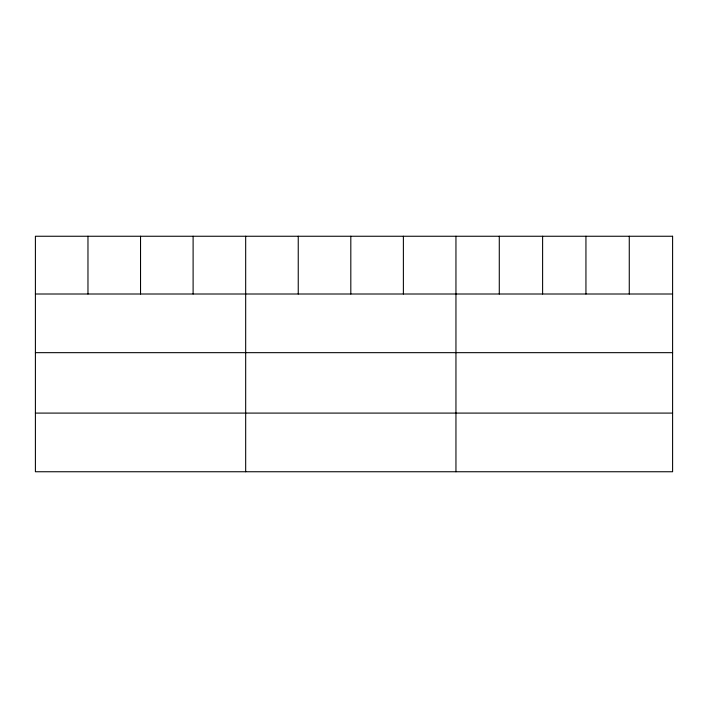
<?xml version="1.0" encoding="UTF-8"?>
<svg xmlns="http://www.w3.org/2000/svg" width="708" height="708" viewBox="0 0 708 708"><rect width="100%" height="100%" fill="white"/><g stroke="black" fill="none" stroke-linecap="round" stroke-linejoin="round"><path stroke-width="1.06" d="M35.4 294.006L672.6 294.006M35.4 352.664L672.6 352.664M35.4 413.091L672.6 413.091M629.27 236.251L629.27 294.006M585.941 236.251L585.941 294.006M542.611 236.251L542.611 294.006M499.282 236.251L499.282 294.006M455.952 236.251L455.952 471.749M403.383 236.251L403.383 294.006M350.814 236.251L350.814 294.006M298.245 236.251L298.245 294.006M245.676 236.251L245.676 471.749M193.107 236.251L193.107 294.006M140.538 236.251L140.538 294.006M87.969 236.251L87.969 294.006M672.6 236.251L35.4 236.251L35.4 471.749L672.6 471.749L672.6 236.251"/></g></svg>
